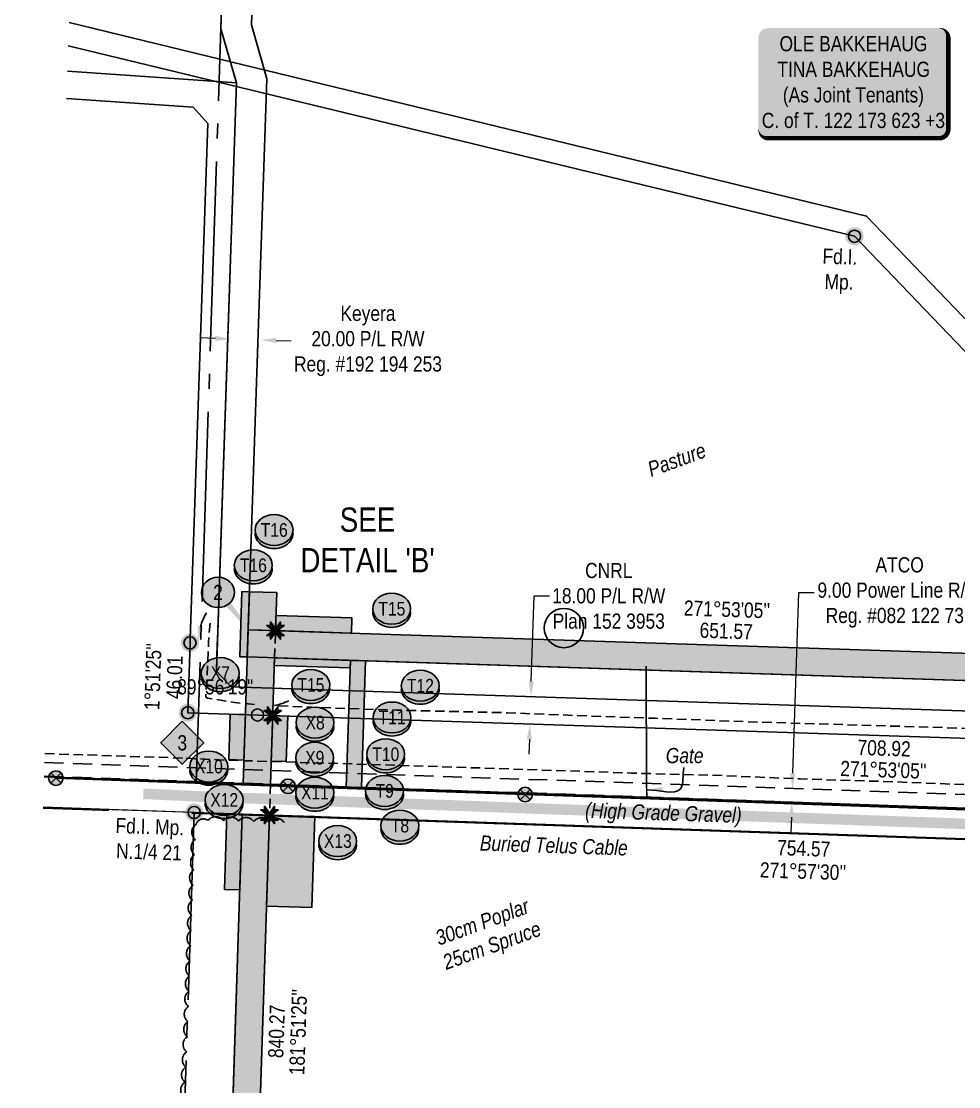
# Model space of a CAD drawing. Extents: x 350042 to 357443, y 6133812 to 6137998.
# Drawn here: x 352732 to 353350, y 6135457 to 6136158 of the extents above; entities that cross this region are included whole.
import ezdxf
from ezdxf.enums import TextEntityAlignment as Align

# ---------------------------------------------------------------- set-up
doc = ezdxf.new("R2010")
doc.units = 0
doc.header["$LTSCALE"] = 5
doc.header["$PDSIZE"] = 0.5
for name, pattern in [('0', [1, 1, 0]), ('foc-FLOWLINE', [3.75, 2.5, -1.25]), ('foc-QUARTERLINE', [33, 25, -3, 2, -3]), ('foc-TRAV', [1.875, 1.25, -0.625]), ('POWERLINE5', [7.8, 2.4, -0.6, 0.6, -0.6, 0.6, -0.6, 2.4]), ('UG_PIPE', [1.875, 1.25, -0.625])]:
    doc.linetypes.add(name, pattern=pattern)
doc.layers.get('Defpoints').update_dxf_attribs({"color": 9})
for name, color, linetype in [('AS-FENCE', 48, 'foc-FENCE'), ('AS-OWNER', 7, 'Continuous'), ('AS-PIPE-UG', 44, 'UG_PIPE'), ('AS-POWER', 104, 'foc-POWER'), ('AS-POWER-EXISTING', 72, 'POWERLINE5'), ('AS-ROADS', 254, 'Continuous'), ('AS-TELEPHONE-T', 224, 'Continuous'), ('AS-TELUS', 224, 'foc-TEL'), ('C-RW', 13, 'Continuous'), ('DETAIL-T', 7, 'Continuous'), ('F-EZE', 190, 'foc-FLOWLINE'), ('F-RW', 190, 'Continuous'), ('L-BD', 7, 'Continuous'), ('L-BD1', 253, 'Continuous'), ('L-MON', 1, 'Continuous'), ('L-MON-T', 1, 'Continuous'), ('L-SEC', 7, 'Continuous'), ('L-SECQ', 8, 'foc-QUARTERLINE'), ('P-BORE', 7, 'Continuous'), ('P-CROSSINGS', 250, 'Continuous'), ('P-ELEVATION', 7, 'Continuous'), ('P-IOP2', 10, 'Continuous'), ('P-IOP2-H', 21, 'Continuous'), ('P-IOP3', 10, 'Continuous'), ('P-IOP3-H', 21, 'Continuous'), ('P-LTO', 14, 'Continuous'), ('P-PROPOSED', 10, 'Continuous'), ('P-PROPOSED-H', 21, 'Continuous'), ('P-TEMP-BLUE2', 146, 'Continuous'), ('P-TEMP-BLUE3', 146, 'Continuous'), ('P-TRAV', 4, 'foc-TRAV'), ('T-BUSH', 110, '0'), ('T-BUSH-T', 110, 'Continuous')]:
    doc.layers.add(name, color=color, linetype=linetype)
for name, color, linetype, lineweight in [('C-RW-T', 13, 'Continuous', 9), ('F-RW-T', 190, 'Continuous', 9), ('T-TEXT', 48, 'Continuous', 18)]:
    doc.layers.add(name, color=color, linetype=linetype, lineweight=lineweight)
doc.layers.add('P-TEMP-BLUE-H2', color=7, linetype='Continuous', true_color=0x99e6ff)
doc.layers.add('P-TEMP-BLUE-H3', color=7, linetype='Continuous', true_color=0x99e6ff)
doc.styles.add('175L', font='ARIALN.TTF', dxfattribs={"height": 10})
doc.styles.add('80', font='ARIALN.TTF', dxfattribs={"height": 10})
doc.styles.add('80CG', font='ARIALN.TTF', dxfattribs={"height": 10})
doc.styles.add('80L', font='ARIALN.TTF', dxfattribs={"height": 10})
doc.styles.add('80LS', font='ARIALNI.TTF', dxfattribs={"height": 10})
doc.styles.add('Crossing', font='ARIALN.TTF', dxfattribs={"height": 10})
doc.styles.add('foc-LtypeFont', font='ARIALN.TTF', dxfattribs={"height": 7.35})
doc.linetypes.add('foc-FENCE', pattern='A,10,-1,["X",foc-LtypeFont,S=0.2,R=0,X=-0.625,Y=-0.75],-1.24', length=12.24)
doc.linetypes.add('foc-FENCE-NOLINE', pattern='A,0,-6,["X",foc-LtypeFont,S=0.2,R=0,X=-0.625,Y=-0.75],-6.24', length=12.24)
doc.linetypes.add('foc-POWER', pattern='A,6,-1,["P",foc-LtypeFont,S=0.2,R=0,X=-0.625,Y=-0.75],-1.24,4', length=12.24)
doc.linetypes.add('foc-TEL', pattern='A,2,-1,["T",foc-LtypeFont,S=0.2,R=0,X=-0.425,Y=-0.75],-1.24,8', length=12.24)
doc.dimstyles.new('Compass 5 000', dxfattribs={"dimscale": 5, "dimtxt": 9, "dimasz": 2, "dimexe": 0.2, "dimexo": 0.0625, "dimgap": 0.5, "dimtad": 0, "dimtih": 1, "dimtoh": 1, "dimzin": 0, "dimdsep": 46, "dimtxsty": '80CG', "dimcen": 0.1, "dimse1": 1, "dimse2": 1, "dimclrd": 256, "dimclrt": 256, "dimaunit": 1, "dimadec": 4, "dimazin": 0, "dimtfac": 0.06, "dimtofl": 0, "dimtmove": 0, "dimatfit": 1, "dimfxl": 0.2, "dimtolj": 1, "dimtzin": 0, "dimlwd": -1, "dimarcsym": 0})

# ---------------------------------------------------------------- blocks, each defined once
blk = doc.blocks.new('*D409')
at = {"layer": 'C-RW-T', "transparency": 16777216}
for p, q in [((353068.22, 6135723.58), (353070.15, 6135779.96)), ((353070.15, 6135779.96), (353080.15, 6135779.96)), ((353066.92, 6135685.61), (353066.58, 6135675.61))]:
    blk.add_line(p, q, dxfattribs=at)
for points in [[(353066.56, 6135723.64), (353069.89, 6135723.52), (353067.88, 6135713.59)], [(353065.26, 6135685.66), (353068.59, 6135685.55), (353067.27, 6135695.6)]]:
    blk.add_solid(points, dxfattribs=at)
at = {"layer": 'Defpoints', "color": 0, "transparency": 16777216}
for p in [(353057.94, 6135713.93), (353067.88, 6135713.59), (353057.33, 6135695.94)]:
    blk.add_point(p, dxfattribs=at)
at = {"layer": 'C-RW-T', "transparency": 16777216, "insert": (353119.23, 6135779.96), "char_height": 10, "attachment_point": 5, "style": '80CG'}
blk.add_mtext('\\A1;CNRL\\P18.00 P/L R/W\\PPlan 152 3953', dxfattribs=at)
blk = doc.blocks.new('*U414')
h = blk.add_hatch(color=59)
edge = h.paths.add_edge_path()
edge.add_line((-56.5, -37), (56.5, -37))
edge.add_arc((56.5, -31), 6, 270, 360)
edge.add_line((62.5, -31), (62.5, 29.5))
edge.add_arc((56.5, 29.5), 6, 0, 90)
edge.add_line((56.5, 35.5), (-56.5, 35.5))
edge.add_arc((-56.5, 29.5), 6, 90, 180)
edge.add_line((-62.5, 29.5), (-62.5, -31))
edge.add_arc((-56.5, -31), 6, 180, 270)
at = {"color": 1, "flags": 128}
blk.add_lwpolyline([(-56.5, -37, 3, 3, 0), (56.5, -37, 3, 3, 0.414214), (62.5, -31, 3, 3, 0), (62.5, 29.5, 3, 0, 0.414214), (56.5, 35.5, 0, 0, 0), (-56.5, 35.5, 0, 0, 0.414214), (-62.5, 29.5, 0, 0, 0), (-62.5, -31, 0, 3, 0.414214)], format="xyseb", close=True, dxfattribs=at)
blk.add_lwpolyline([(-34.16, -2.93, 0, 7.5, 0), (0, 0, 0, 0, 0)], format="xyseb", dxfattribs=at)
at = {"color": 1, "style": '80'}
blk.add_attdef('ENTER_TEXT_001', (-35.99, -5), '', height=10, dxfattribs=at)
blk = doc.blocks.new('*D417')
at = {"layer": 'Defpoints', "color": 0, "transparency": 16777216}
for p in [(352890.13, 6135948.58), (352865.8, 6135821.69), (352885.79, 6135821.01)]:
    blk.add_point(p, dxfattribs=at)
at = {"layer": 'F-RW-T', "transparency": 16777216}
for p, q in [((352860.16, 6135949.6), (352850.16, 6135949.94)), ((352900.13, 6135948.24), (352910.12, 6135947.9))]:
    blk.add_line(p, q, dxfattribs=at)
for points in [[(352860.21, 6135951.26), (352860.1, 6135947.93), (352870.15, 6135949.26)], [(352900.18, 6135949.9), (352900.07, 6135946.57), (352890.13, 6135948.58)]]:
    blk.add_solid(points, dxfattribs=at)
at = {"layer": 'F-RW-T', "transparency": 16777216, "insert": (352960.64, 6135947.9), "char_height": 10, "attachment_point": 5, "style": '80CG'}
blk.add_mtext('\\A1;Keyera\\P20.00 P/L R/W\\PReg. #192 194 253', dxfattribs=at)
blk = doc.blocks.new('*D433')
at = {"layer": 'Defpoints', "color": 0, "transparency": 16777216}
for p in [(353213.56, 6135654.07), (353240.12, 6135653.18), (353213.26, 6135645.09)]:
    blk.add_point(p, dxfattribs=at)
at = {"layer": 'F-RW-T', "transparency": 16777216}
for p, q in [((353240.46, 6135663.18), (353244.45, 6135782.25)), ((353244.45, 6135782.25), (353254.45, 6135782.25)), ((353239.49, 6135634.21), (353239.15, 6135624.21))]:
    blk.add_line(p, q, dxfattribs=at)
for points in [[(353238.79, 6135663.23), (353242.12, 6135663.12), (353240.12, 6135653.18)], [(353237.82, 6135634.26), (353241.15, 6135634.15), (353239.82, 6135644.2)]]:
    blk.add_solid(points, dxfattribs=at)
at = {"layer": 'F-RW-T', "transparency": 16777216, "insert": (353310.79, 6135782.25), "char_height": 10, "attachment_point": 5, "style": '80CG'}
blk.add_mtext('\\A1;ATCO\\P9.00 Power Line R/W\\PReg. #082 122 731', dxfattribs=at)
blk = doc.blocks.new('fdia')
at = {"color": 255, "const_width": 1}
blk.add_lwpolyline([(-0.5, 0, 1), (0.5, 0, 1)], format="xyb", close=True, dxfattribs=at)
blk = doc.blocks.new('Fdiaa')
blk.add_blockref('fdia', (0, 0))
blk = doc.blocks.new('fdib')
at = {"color": 1, "const_width": 1.6}
blk.add_lwpolyline([(-0.4, 0, 1), (0.4, 0, 1)], format="xyb", close=True, dxfattribs=at)
at = {"color": 1}
blk.add_circle((0, 0), 0.8, dxfattribs=at)
blk = doc.blocks.new('Fdibb')
blk.add_blockref('fdib', (0, 0))
blk = doc.blocks.new('fdicc')
for name in ['Fdibb', 'Fdiaa']:
    blk.add_blockref(name, (0, 0))
blk = doc.blocks.new('FDI')
blk.add_blockref('fdicc', (0, 0))
blk = doc.blocks.new('POWERPOLE')
h = blk.add_hatch(color=255)
edge = h.paths.add_edge_path()
edge.add_arc((0, 0), 0.96, 0, 360)
at = {"linetype": 'Continuous'}
for p, q in [((0.68, -0.68), (-0.68, 0.68)), ((-0.68, -0.68), (0.68, 0.68))]:
    blk.add_line(p, q, dxfattribs=at)
blk.add_circle((0, 0), 0.96, dxfattribs=at)
blk = doc.blocks.new('TEMP')
h = blk.add_hatch(color=255)
h.dxf.hatch_style = 1
h.paths.add_polyline_path([(0, 0.25), (-0.67, 1.15), (-0.67, 0.67), (-1.15, 0.67), (-0.25, 0), (-1.15, -0.67), (-0.67, -0.67), (-0.67, -1.15), (0, -0.25), (0.67, -1.15), (0.67, -0.67), (1.15, -0.67), (0.25, 0), (1.15, 0.67), (0.67, 0.67), (0.67, 1.15)])
h.paths.add_polyline_path([(0.57, 0.85), (0.57, 0.57), (0.85, 0.57), (0.08, 0), (0.85, -0.57), (0.57, -0.57), (0.57, -0.85), (0, -0.08), (-0.57, -0.85), (-0.57, -0.57), (-0.85, -0.57), (-0.08, 0), (-0.85, 0.57), (-0.57, 0.57), (-0.57, 0.85), (0, 0.08)], flags=16)
h = blk.add_hatch(color=1)
h.dxf.hatch_style = 1
h.paths.add_polyline_path([(0, 0.08), (-0.57, 0.85), (-0.57, 0.57), (-0.85, 0.57), (-0.08, 0), (-0.85, -0.57), (-0.57, -0.57), (-0.57, -0.85), (0, -0.08), (0.57, -0.85), (0.57, -0.57), (0.85, -0.57), (0.08, 0), (0.85, 0.57), (0.57, 0.57), (0.57, 0.85)])
at = {"color": 1}
for p, q in [((-0.08, 0), (0.08, 0)), ((0, 0.08), (0, -0.08))]:
    blk.add_line(p, q, dxfattribs=at)
at = {"color": 255, "flags": 128}
blk.add_lwpolyline([(-0.25, 0), (-1.15, 0.67), (-0.67, 0.67), (-0.67, 1.15), (0, 0.25), (0.67, 1.15), (0.67, 0.67), (1.15, 0.67), (0.25, 0), (1.15, -0.67), (0.67, -0.67), (0.67, -1.15), (0, -0.25), (-0.67, -1.15), (-0.67, -0.67), (-1.15, -0.67)], close=True, dxfattribs=at)
at = {"color": 1, "flags": 128}
blk.add_lwpolyline([(-0.08, 0), (-0.85, 0.57), (-0.57, 0.57), (-0.57, 0.85), (0, 0.08), (0.57, 0.85), (0.57, 0.57), (0.85, 0.57), (0.08, 0), (0.85, -0.57), (0.57, -0.57), (0.57, -0.85), (0, -0.08), (-0.57, -0.85), (-0.57, -0.57), (-0.85, -0.57)], close=True, dxfattribs=at)
blk = doc.blocks.new('30M BUFFER DISP')
h = blk.add_hatch(color=70)
h.dxf.hatch_style = 1
h.paths.add_polyline_path([(0, 14.14), (14.14, 0), (0, -14.14), (-14.14, 0)])
blk.add_lwpolyline([(0, 14.14), (14.14, 0), (0, -14.14), (-14.14, 0)], close=True)
at = {"color": 235, "style": '80L'}
blk.add_attdef('DISURBANCE', text='', height=10, dxfattribs=at).set_placement((0, 0), align=Align.MIDDLE_CENTER)
blk = doc.blocks.new('Well_proximity')
h = blk.add_hatch(color=191)
h.dxf.hatch_style = 1
edge = h.paths.add_edge_path()
edge.add_ellipse((0, 0), major_axis=(-12.5, 0), ratio=0.816297, start_angle=0, end_angle=360)
h = blk.add_hatch(color=250)
h.dxf.hatch_style = 1
edge = h.paths.add_edge_path()
edge.add_ellipse((0, -2.05), major_axis=(-12.5, 0), ratio=0.816297, start_angle=0, end_angle=180)
edge.add_line((12.5, -2.05), (12.5, 0))
edge.add_ellipse((0, 0), major_axis=(-12.5, 0), ratio=0.816297, start_angle=0, end_angle=180, ccw=False)
edge.add_line((-12.5, 0), (-12.5, -2.05))
at = {"color": 250}
blk.add_ellipse((0, 0), major_axis=(-12.5, 0), ratio=0.816297, dxfattribs=at)
blk.add_ellipse((0, -2.05), major_axis=(-12.5, 0), ratio=0.816297, start_param=0, end_param=3.141593, dxfattribs=at)
at = {"color": 250, "style": '80L'}
blk.add_attdef('CROSSING', text='', height=9, dxfattribs=at).set_placement((0.09, 0.02), align=Align.MIDDLE_CENTER)
blk = doc.blocks.new('xing2')
h = blk.add_hatch(color=50)
h.dxf.hatch_style = 1
edge = h.paths.add_edge_path()
edge.add_ellipse((0, 0), major_axis=(-12.5, 0), ratio=0.816297, start_angle=0, end_angle=360)
h = blk.add_hatch(color=250)
h.dxf.hatch_style = 1
edge = h.paths.add_edge_path()
edge.add_ellipse((0, -2.05), major_axis=(-12.5, 0), ratio=0.816297, start_angle=0, end_angle=180)
edge.add_line((12.5, -2.05), (12.5, 0))
edge.add_ellipse((0, 0), major_axis=(-12.5, 0), ratio=0.816297, start_angle=0, end_angle=180, ccw=False)
edge.add_line((-12.5, 0), (-12.5, -2.05))
at = {"color": 250}
blk.add_ellipse((0, 0), major_axis=(-12.5, 0), ratio=0.816297, dxfattribs=at)
blk.add_ellipse((0, -2.05), major_axis=(-12.5, 0), ratio=0.816297, start_param=0, end_param=3.141593, dxfattribs=at)
at = {"color": 250, "style": 'Crossing'}
blk.add_attdef('CROSSING', text='', height=9, dxfattribs=at).set_placement((0.09, 0.02), align=Align.MIDDLE_CENTER)
at = {"color": 250, "style": 'Crossing', "flags": 1}
for tag, p in [('OWNER', (0.09, -12.49)), ('DESCRIPTION', (0.09, -25.77)), ('LOCATION', (0.09, -39.3)), ('DWG_REF', (0.09, -52.84))]:
    blk.add_attdef(tag, text='', height=9, dxfattribs=at).set_placement(p, align=Align.MIDDLE_CENTER)
blk = doc.blocks.new('*U478')
at = {"layer": 'P-ELEVATION'}
h = blk.add_hatch(color=111, dxfattribs=at)
h.dxf.hatch_style = 1
edge = h.paths.add_edge_path()
edge.add_ellipse((0, 0), major_axis=(-10.94, 0), ratio=0.913794, start_angle=0, end_angle=360)
at = {"layer": 'P-ELEVATION', "color": 7, "flags": 128}
blk.add_lwpolyline([(0, 0, 5, 0, 0), (28.59, -33.84, 0, 0, 0)], format="xyseb", dxfattribs=at)
at = {"layer": 'P-ELEVATION', "color": 7}
blk.add_ellipse((0, 0), major_axis=(-10.94, 0), ratio=0.913794, dxfattribs=at)
at = {"layer": 'P-ELEVATION', "style": '80'}
blk.add_attdef('BEND', text='', height=10, dxfattribs=at).set_placement((0, 0), align=Align.MIDDLE_CENTER)
blk = doc.blocks.new('*D481')
at = {"layer": 'Defpoints', "transparency": 16777216}
for start, end in [(150.53064, 164.3227), (281.84553, 295.63759)]:
    blk.add_arc((352890.46, 6135748.43), 41.64, start, end, dxfattribs=at)
at = {"layer": 'Defpoints', "color": 0, "transparency": 16777216}
for p in [(352890.46, 6135748.43), (352890.46, 6135748.43), (352853.73, 6135728.82), (353653.46, 6135723.32), (352886.64, 6135635.94)]:
    blk.add_point(p, dxfattribs=at)
at = {"layer": 'Defpoints', "transparency": 16777216}
for points in [[(352852.01, 6135759.43), (352848.72, 6135759.94), (352848.84, 6135749.8)], [(352899.15, 6135706.02), (352898.87, 6135709.34), (352889.05, 6135706.82)]]:
    blk.add_solid(points, dxfattribs=at)
at = {"layer": 'Defpoints', "transparency": 16777216, "insert": (352860.05, 6135719.99), "char_height": 10, "attachment_point": 5, "style": '80CG'}
blk.add_mtext('\\A1;89°56\'19"', dxfattribs=at)

msp = doc.modelspace()

# ---------------------------------------------------------------- hatches: boundary and pattern name
at = {"layer": 'P-IOP2-H'}
h = msp.add_hatch(color=256, dxfattribs=at)
h.dxf.hatch_style = 1
h.paths.add_polyline_path([(352896.43, 6135655.738), (352899.133, 6135739.147), (353653.167, 6135714.327), (353653.76, 6135732.313), (352881.73, 6135757.724), (352878.445, 6135656.353)])
at = {"layer": 'P-IOP3-H'}
h = msp.add_hatch(color=256, dxfattribs=at)
h.dxf.hatch_style = 1
h.paths.add_polyline_path([(352869.727, 6134831.867), (352895.778, 6135635.633), (352877.793, 6135636.249), (352851.742, 6134832.481)])
at = {"layer": 'P-PROPOSED-H'}
h = msp.add_hatch(color=256, dxfattribs=at)
h.dxf.hatch_style = 1
h.paths.add_polyline_path([(352896.43, 6135655.738), (352899.133, 6135739.147), (353653.167, 6135714.327), (353653.76, 6135732.313), (352881.73, 6135757.724), (352878.445, 6135656.353)])
h = msp.add_hatch(color=256, dxfattribs=at)
h.dxf.hatch_style = 1
h.paths.add_polyline_path([(352877.793, 6135636.249), (352851.163, 6134814.621), (352233.4, 6134835.624), (352231.183, 6134770.669), (352249.168, 6134770.057), (352250.771, 6134817.028), (352868.565, 6134796.024), (352895.778, 6135635.633)])
at = {"layer": 'P-TEMP-BLUE-H2'}
h = msp.add_hatch(color=256, dxfattribs=at)
h.dxf.hatch_style = 1
h.paths.add_polyline_path([(352876.167, 6135739.908), (352877.627, 6135782.867), (352882.623, 6135782.702), (352881.163, 6135739.738)])
h = msp.add_hatch(color=256, dxfattribs=at)
h.dxf.hatch_style = 1
h.paths.add_polyline_path([(352881.774, 6135757.723), (352882.623, 6135782.702), (352900.579, 6135782.111), (352899.76, 6135757.131)])
h = msp.add_hatch(color=256, dxfattribs=at)
h.dxf.hatch_style = 1
h.paths.add_polyline_path([(352949.701, 6135755.487), (352899.73, 6135757.132), (352900.07, 6135767.124), (352950.03, 6135765.479)])
h = msp.add_hatch(color=256, dxfattribs=at)
h.dxf.hatch_style = 1
h.paths.add_polyline_path([(352948.944, 6135732.506), (352898.971, 6135734.15), (352899.133, 6135739.147), (352949.109, 6135737.502)])
h = msp.add_hatch(color=256, dxfattribs=at)
h.dxf.hatch_style = 1
h.paths.add_polyline_path([(352946.361, 6135654.03), (352949.109, 6135737.502), (352959.101, 6135737.173), (352956.353, 6135653.688)])
h = msp.add_hatch(color=256, dxfattribs=at)
h.dxf.hatch_style = 1
h.paths.add_polyline_path([(352868.906, 6135672.122), (352869.925, 6135702.097), (352879.917, 6135701.768), (352878.945, 6135671.781)])
h = msp.add_hatch(color=256, dxfattribs=at)
h.dxf.hatch_style = 1
h.paths.add_polyline_path([(352896.931, 6135671.2), (352897.902, 6135701.176), (352907.894, 6135700.847), (352906.875, 6135670.862)])
at = {"layer": 'P-TEMP-BLUE-H3'}
h = msp.add_hatch(color=256, dxfattribs=at)
h.dxf.hatch_style = 1
h.paths.add_polyline_path([(352876.174, 6135586.288), (352877.793, 6135636.249), (352867.802, 6135636.59), (352866.147, 6135586.625)])
h = msp.add_hatch(color=256, dxfattribs=at)
h.dxf.hatch_style = 1
h.paths.add_polyline_path([(352923.768, 6135574.653), (352925.753, 6135634.608), (352895.778, 6135635.633), (352893.835, 6135575.68)])

# ---------------------------------------------------------------- linework, layer by layer
at = {"layer": 'AS-FENCE', "flags": 128}
msp.add_lwpolyline([(353143.844, 6135733.701), (353144.132, 6135656.705)], dxfattribs=at)
at = {"layer": 'AS-FENCE', "linetype": 'foc-FENCE-NOLINE', "flags": 128}
msp.add_lwpolyline([(352747.413, 6135660.887), (353144.329, 6135647.046), (353650.405, 6135629.95)], dxfattribs=at)
at = {"layer": 'AS-FENCE', "const_width": 1, "flags": 128}
msp.add_lwpolyline([(353144.038, 6135656.58), (353144.345, 6135647.338)], dxfattribs=at)
at = {"layer": 'AS-PIPE-UG', "flags": 128}
for points in [[(352885.878, 6135708.358), (352872.748, 6135709.848), (352859.614, 6135711.853), (352854.937, 6135712.709), (352853.942, 6135713.232), (352853.799, 6135714.014), (352854.102, 6135718.929), (352854.59, 6135726), (352855.683, 6135749.457), (352856.762, 6135763.533)], [(352901.748, 6135707.53), (352923.566, 6135706.568), (352979.709, 6135704.738), (353052.332, 6135702.977), (353105.067, 6135700.913), (353149.705, 6135699.337), (353220.1, 6135696.755), (353314.126, 6135693.988), (353403.445, 6135691.264), (353504.028, 6135687.678), (353558.173, 6135686.449), (353602.149, 6135685.338), (353637.654, 6135683.514), (353673.223, 6135684.127), (353684.708, 6135684.015), (353700.021, 6135684.04), (353706.265, 6135683.394), (353707.838, 6135682.618), (353708.771, 6135679.987), (353708.926, 6135674.701), (353709.386, 6135664.641), (353709.839, 6135648.887), (353710.286, 6135628.366)], [(352747.914, 6135676.096), (352840.945, 6135673.052)], [(352840.945, 6135673.052), (352865.955, 6135671.805), (352896.306, 6135670.867), (352953.304, 6135669.215), (353056.456, 6135665.929), (353134.219, 6135663.247), (353195.378, 6135661.569), (353245.345, 6135659.41), (353300.284, 6135657.748), (353363.676, 6135655.289), (353409.365, 6135654.22), (353479.872, 6135651.743), (353552.73, 6135646.87), (353585.392, 6135644.418), (353611.914, 6135642.731), (353634.055, 6135642.728)]]:
    msp.add_lwpolyline(points, dxfattribs=at)
at = {"layer": 'AS-POWER', "flags": 128}
msp.add_lwpolyline([(352755.111, 6135659.941), (352907.947, 6135654.508), (353064.175, 6135649.076), (353373.268, 6135638.449), (353525.458, 6135633.274), (353845.553, 6135622.701), (353998.13, 6135617.506), (354156.44, 6135612.174)], dxfattribs=at)
at = {"layer": 'AS-ROADS', "flags": 128}
msp.add_lwpolyline([(354597.77, 6135587.874, 6.998, 6.998, 0), (354157.564, 6135601.492, 6.998, 6.998, 0), (353997.154, 6135606.852, 6.998, 6.998, 0), (353850.622, 6135612.631, 6.998, 6.998, 0), (353681.356, 6135618.691, 6.998, 6.998, 0), (353534.98, 6135623.334, 6.998, 6.998, 0), (353062.268, 6135640.204, 6.998, 6.998, 0), (353015.32, 6135641.985, 6.998, 6.998, 0), (352945.023, 6135644.374, 6.998, 6.998, 0), (352900.764, 6135646.03, 6.998, 6.998, 0), (352869.484, 6135647.07, 6.998, 6.998, 0), (352854.169, 6135647.684, 6.998, 6.998, 0), (352812.716, 6135649.627, 0, 0, 0)], format="xyseb", dxfattribs=at)
at = {"layer": 'AS-TELUS', "flags": 128}
msp.add_lwpolyline([(352746.732, 6135640.226), (353670.318, 6135608.812)], dxfattribs=at)
at = {"layer": 'C-RW', "flags": 128}
for points in [[(353651.916, 6135676.381), (353651.895, 6135676.381), (353627.715, 6135677.154), (353289.068, 6136030.165), (352862.987, 6136133.514), (352763.772, 6136157.581)], [(352763.269, 6136142.3), (352862.304, 6136118.297), (353281.068, 6136016.842), (353621.108, 6135662.379), (353651.407, 6135661.393), (353651.407, 6135661.393)], [(352762.721, 6136125.673), (352874.012, 6136117.983), (352861.511, 6135750.987), (352861.423, 6135748.407), (352860.839, 6135730.405), (352870.505, 6135720.083), (353652.49, 6135694.344)], [(353651.898, 6135676.358), (352841.947, 6135703.018), (352843.437, 6135748.99), (352843.526, 6135751.6), (352855.094, 6136091.219), (352845.454, 6136101.918), (352762.128, 6136107.675)]]:
    msp.add_lwpolyline(points, dxfattribs=at)
at = {"layer": 'Defpoints', "color": 3}
msp.add_circle((353089.671, 6135758.817), 12.957, dxfattribs=at)
at = {"layer": 'F-EZE'}
for p, q in [((352747.718, 6135670.143), (353650.698, 6135638.958)), ((352747.421, 6135661.15), (353650.388, 6135629.966))]:
    msp.add_line(p, q, dxfattribs=at)
at = {"layer": 'F-RW', "flags": 128}
for points in [[(352877.044, 6136560.916), (352863.794, 6136153.525), (352874.012, 6136117.983), (352860.839, 6135730.405), (352870.505, 6135720.083), (353652.49, 6135694.344), (353652.508, 6135694.343)], [(352897.028, 6136560.266), (352883.881, 6136156.023), (352894.103, 6136120.467), (352881.163, 6135739.738), (353653.148, 6135714.328), (353653.172, 6135714.327)]]:
    msp.add_lwpolyline(points, dxfattribs=at)
at = {"layer": 'L-BD', "flags": 128}
msp.add_lwpolyline([(352843.437, 6135748.99), (352841.947, 6135703.018)], dxfattribs=at)
at = {"layer": 'L-SEC', "flags": 128}
for points in [[(352747.413, 6135660.887), (352846.932, 6135657.431), (353650.405, 6135629.95)], [(352746.751, 6135640.783), (352846.234, 6135637.328), (353649.717, 6135609.847)]]:
    msp.add_lwpolyline(points, dxfattribs=at)
at = {"layer": 'L-SECQ'}
msp.add_line((352877.192, 6136560.911), (352847.475, 6135657.331), dxfattribs=at)
at = {"layer": 'L-SECQ', "flags": 128}
msp.add_lwpolyline([(352793.012, 6134029.67), (352846.234, 6135637.328)], dxfattribs=at)
at = {"layer": 'P-IOP2', "flags": 128}
msp.add_lwpolyline([(352896.43, 6135655.738), (352899.133, 6135739.147), (353653.167, 6135714.327), (353653.76, 6135732.313), (352881.73, 6135757.724), (352878.445, 6135656.353)], close=True, dxfattribs=at)
at = {"layer": 'P-IOP3', "flags": 128}
msp.add_lwpolyline([(352869.727, 6134831.867), (352895.778, 6135635.633), (352877.793, 6135636.249), (352851.742, 6134832.481)], close=True, dxfattribs=at)
at = {"layer": 'P-LTO', "flags": 128}
msp.add_lwpolyline([(352896.43, 6135655.738), (352899.133, 6135739.147), (353653.167, 6135714.327), (353653.76, 6135732.313), (352881.73, 6135757.724), (352878.445, 6135656.353)], close=True, dxfattribs=at)
at = {"layer": 'P-PROPOSED', "flags": 128}
msp.add_lwpolyline([(352896.43, 6135655.738), (352899.133, 6135739.147), (353653.167, 6135714.327), (353653.76, 6135732.313), (352881.73, 6135757.724), (352878.445, 6135656.353)], close=True, dxfattribs=at)
at = {"layer": 'P-TEMP-BLUE2', "flags": 128}
for points in [[(352876.167, 6135739.908), (352877.627, 6135782.867), (352882.623, 6135782.702), (352881.163, 6135739.738)], [(352881.774, 6135757.723), (352882.623, 6135782.702), (352900.579, 6135782.111), (352899.76, 6135757.131)], [(352949.701, 6135755.487), (352899.73, 6135757.132), (352900.07, 6135767.124), (352950.03, 6135765.479)], [(352948.944, 6135732.506), (352898.971, 6135734.15), (352899.133, 6135739.147), (352949.109, 6135737.502)], [(352946.361, 6135654.03), (352949.109, 6135737.502), (352959.101, 6135737.173), (352956.353, 6135653.688)], [(352868.906, 6135672.122), (352869.925, 6135702.097), (352879.917, 6135701.768), (352878.945, 6135671.781)], [(352896.931, 6135671.2), (352897.902, 6135701.176), (352907.894, 6135700.847), (352906.875, 6135670.862)]]:
    msp.add_lwpolyline(points, close=True, dxfattribs=at)
at = {"layer": 'P-TEMP-BLUE3', "flags": 128}
for points in [[(352876.174, 6135586.288), (352877.793, 6135636.249), (352867.802, 6135636.59), (352866.147, 6135586.625)], [(352923.768, 6135574.653), (352925.753, 6135634.608), (352895.778, 6135635.633), (352893.835, 6135575.68)]]:
    msp.add_lwpolyline(points, close=True, dxfattribs=at)
at = {"layer": 'P-TRAV', "flags": 128}
for points in [[(352899.133, 6135739.147), (352899.716, 6135757.132)], [(352896.43, 6135655.738), (352895.778, 6135635.633)]]:
    msp.add_lwpolyline(points, dxfattribs=at)
at = {"layer": 'T-BUSH', "flags": 128}
msp.add_lwpolyline([(352905.373, 6135630.788, 0.5205671), (352895.379, 6135631.038, 0.5205671), (352885.384, 6135631.289, 0.5205671), (352875.39, 6135631.539, 0.5205671), (352865.396, 6135631.79, 0.5205671), (352855.401, 6135632.04, 0.5205671), (352847.439, 6135629.43, 0.5205671), (352846.963, 6135619.443, 0.5205671), (352846.487, 6135609.457, 0.5205671), (352846.011, 6135599.471, 0.5205671), (352845.536, 6135589.485, 0.5205671), (352845.06, 6135579.499, 0.5205671), (352844.612, 6135569.512, 0.5205671), (352844.249, 6135559.521, 0.5205671), (352843.886, 6135549.53, 0.5205671), (352843.523, 6135539.539, 0.5205671), (352843.16, 6135529.548, 0.5205671), (352842.797, 6135519.557, 0.5205671), (352842.434, 6135509.567, 0.5205671), (352842.071, 6135499.576, 0.5205671), (352841.708, 6135489.585, 0.5205671), (352841.275, 6135479.597, 0.5205671), (352840.726, 6135469.615, 0.5205671), (352840.178, 6135459.632, 0.5205671), (352839.63, 6135449.65, 0.5205671), (352839.082, 6135439.668, 0.5205671), (352838.534, 6135429.685, 0.5205671), (352837.986, 6135419.703, 0.5205671), (352837.744, 6135409.718, 0.5205671), (352838.144, 6135399.729, 0.5205671), (352836.249, 6135390.2, 0.5205671), (352830.645, 6135382.287, 0.5205671), (352822.282, 6135377.035, 0.5205671), (352812.344, 6135376.227, 0.5205671), (352802.347, 6135376.261, 0.5205671), (352792.399, 6135377.248, 0.5205671), (352782.452, 6135378.251, 0.5205671), (352767.657, 6135379.742, 0.5205671)], format="xyb", dxfattribs=at)

# ---------------------------------------------------------------- block references
at = {"layer": 'AS-OWNER'}
ref = msp.add_blockref('*U414', (353280.34, 6136118.428), dxfattribs=at)
ref.add_attrib('ENTER_TEXT_001', 'OLE BAKKEHAUG', (353231.697, 6136138.687), dxfattribs={"layer": '0', "color": 1, "height": 10, "style": '80'})
ref.add_attrib('ENTER_TEXT_002', 'TINA BAKKEHAUG', (353230.261, 6136121.843), dxfattribs={"layer": '0', "color": 1, "height": 10, "style": '80'})
ref.add_attrib('ENTER_TEXT_003', '(As Joint Tenants)', (353233.859, 6136105.006), dxfattribs={"layer": '0', "color": 1, "height": 10, "style": '80'})
ref.add_attrib('ENTER_TEXT_004', 'C. of T. 122 173 623 +3', (353219.985, 6136088.162), dxfattribs={"layer": '0', "color": 1, "height": 10, "style": '80'})
at = {"layer": 'AS-POWER-EXISTING', "xscale": 4.99999999999998, "yscale": 4.99999999999998, "zscale": 4.99999999999998}
for p in [(352755.111, 6135659.941), (352907.947, 6135654.508), (353064.175, 6135649.076)]:
    msp.add_blockref('POWERPOLE', p, dxfattribs=at)
at = {"layer": 'Defpoints', "xscale": 0.9997440000000001, "yscale": 0.9997440000000001, "zscale": 0.9997440000000001}
for p, values in [((352898.807, 6135823.363), {'CROSSING': 'T16'}), ((352976.267, 6135771.479), {'CROSSING': 'T15'})]:
    msp.add_blockref('xing2', p, dxfattribs=at).add_auto_attribs(values)
at = {"layer": 'DETAIL-T', "xscale": 0.9997440000000001, "yscale": 0.9997440000000001, "zscale": 0.9997440000000001}
msp.add_blockref('*U478', (352861.876, 6135782.27), dxfattribs=at).add_auto_attribs({'BEND': '2'})
at = {"layer": 'L-MON'}
for name, p, xscale, yscale, zscale in [('TEMP', (352899.716, 6135757.132), 4.998719999999982, 4.998719999999982, 4.998719999999982), ('FDI', (352843.437, 6135748.99), 4.99999999999998, 4.99999999999998, 4.99999999999998), ('FDI', (352841.947, 6135703.018), 4.99999999999998, 4.99999999999998, 4.99999999999998), ('FDI', (352887.897, 6135701.51), 4.99999999999998, 4.99999999999998, 4.99999999999998), ('TEMP', (352897.902, 6135701.176), 4.998719999999982, 4.998719999999982, 4.998719999999982), ('TEMP', (352895.778, 6135635.633), 4.998719999999982, 4.998719999999982, 4.998719999999982)]:
    msp.add_blockref(name, p, dxfattribs=dict(at, xscale=xscale, yscale=yscale, zscale=zscale))
at = {"layer": 'P-BORE', "xscale": 0.9997440000000001, "yscale": 0.9997440000000001, "zscale": 0.9997440000000001}
msp.add_blockref('30M BUFFER DISP', (352838.33, 6135683.226), dxfattribs=at).add_auto_attribs({'DISURBANCE': '3'})
at = {"layer": 'P-CROSSINGS', "xscale": 0.9997440000000001, "yscale": 0.9997440000000001, "zscale": 0.9997440000000001}
for name, p, values in [('Well_proximity', (352885.105, 6135800.126), {'CROSSING': 'T16'}), ('xing2', (352863.328, 6135729.086), {'CROSSING': 'X7'}), ('Well_proximity', (352922.991, 6135721.292), {'CROSSING': 'T15'}), ('Well_proximity', (352995.082, 6135720.806), {'CROSSING': 'T12'}), ('xing2', (352925.771, 6135696.481), {'CROSSING': 'X8'}), ('Well_proximity', (352976.474, 6135699.875), {'CROSSING': 'T11'}), ('xing2', (352925.527, 6135673.339), {'CROSSING': 'X9'}), ('Well_proximity', (352972.295, 6135675.646), {'CROSSING': 'T10'}), ('xing2', (352855.79, 6135667.553), {'CROSSING': 'X10'}), ('Well_proximity', (352971.579, 6135651.545), {'CROSSING': 'T9'}), ('xing2', (352865.885, 6135645.527), {'CROSSING': 'X12'}), ('xing2', (352925.629, 6135650.366), {'CROSSING': 'X11'}), ('Well_proximity', (352981.646, 6135628.652), {'CROSSING': 'T8'}), ('xing2', (352940.704, 6135618.462), {'CROSSING': 'X13'})]:
    msp.add_blockref(name, p, dxfattribs=at).add_auto_attribs(values)

# ---------------------------------------------------------------- texts
at = {"layer": 'DETAIL-T', "color": 3, "insert": (352960.354, 6135816.864), "char_height": 15.9959, "width": 105.46917, "attachment_point": 5, "style": '80CG'}
msp.add_mtext("SEE\\PDETAIL 'B'", dxfattribs=at)
at = {"layer": 'L-BD', "style": '80L'}
for s, height, p in [('754.57', 9.9974, (353247.634, 6135613.596)), ("271°57'30''", 9.99744, (353247.121, 6135598.609))]:
    msp.add_text(s, height=height, rotation=358.0411, dxfattribs=at).set_placement(p, align=Align.MIDDLE)
at = {"layer": 'L-BD1', "style": '80L'}
for s, height, rotation, p in [("271°53'05''", 9.99744, 358.1148, (353197.066, 6135771.102)), ('651.57', 9.9974, 358.1148, (353196.598, 6135756.863)), ("1°51'25''", 9.9974, 88.1436, (352818.961, 6135726.773)), ('46.01', 9.9974, 88.1436, (352833.199, 6135726.312)), ('708.92', 9.9974, 358.1148, (353300.574, 6135679.672)), ("271°53'05''", 9.99744, 358.1148, (353300.105, 6135665.433)), ("181°51'25''", 9.99744, 88.1039, (352914.653, 6135492.622)), ('840.27', 9.9974, 88.1039, (352900.415, 6135493.094))]:
    msp.add_text(s, height=height, rotation=rotation, dxfattribs=at).set_placement(p, align=Align.MIDDLE)
at = {"layer": 'T-BUSH-T', "insert": (352988.341, 6135553.232), "char_height": 9.99744, "attachment_point": 1, "rotation": 20, "style": '175L'}
msp.add_mtext_dynamic_manual_height_columns('\\pi16.623;{\\fArial Narrow|b0|i1|c0|p34;30cm Poplar\\P\\pi15.696;25cm Spruce}', width=97.90953, gutter_width=49.987, heights=[0], dxfattribs=at)
at = {"layer": 'T-TEXT', "style": '80LS'}
for s, height, rotation, p in [('Pasture', 9.9974, 20, (353163.993, 6135869.697)), ('(High Grade Gravel)', 9.99744, 358.15164, (353155.239, 6135637.102))]:
    msp.add_text(s, height=height, rotation=rotation, dxfattribs=at).set_placement(p, align=Align.MIDDLE_CENTER)
msp.add_text('Gate', height=9.9975, dxfattribs=at).set_placement((353169.225, 6135674.798), align=Align.MIDDLE_CENTER)

# ---------------------------------------------------------------- dimensions: what is measured, and where the dimension line sits
at = {"layer": 'C-RW-T'}
dim = msp.add_linear_dim(base=(353067.88, 6135713.586), p1=(353057.33, 6135695.941), p2=(353057.944, 6135713.926), angle=88.044878, text='CNRL\\P18.00 P/L R/W\\PPlan 152 3953', dimstyle='Compass 5 000', dxfattribs=at)
dim.commit()
dim.dimension.update_dxf_attribs({"geometry": '*D409', "text_midpoint": (353119.231, 6135779.957), "dimtype": 161})
at = {"layer": 'F-RW-T', "color": 3}
for base, p1, p2, angle, text, picture, middle in [((352890.133, 6135948.576), (352865.805, 6135821.692), (352885.788, 6135821.012), 358.049078, 'Keyera\\P20.00 P/L R/W\\PReg. #192 194 253', '*D417', (352960.64, 6135947.895)), ((353240.122, 6135653.181), (353213.262, 6135645.093), (353213.563, 6135654.071), 88.07964, 'ATCO\\P9.00 Power Line R/W\\PReg. #082 122 731', '*D433', (353310.79, 6135782.251))]:
    dim = msp.add_linear_dim(base=base, p1=p1, p2=p2, angle=angle, text=text, dimstyle='Compass 5 000', dxfattribs=at)
    dim.commit()
    dim.dimension.update_dxf_attribs({"geometry": picture, "text_midpoint": middle, "dimtype": 161})

# ---------------------------------------------------------------- leaders
at = {"layer": 'T-TEXT', "path_type": 1}
msp.add_leader([(353144.763, 6135652.2), (353166.433, 6135652.806), (353168.593, 6135666.901)], dimstyle='Compass 5 000', override={"dimgap": 0.5, "dimtad": 0}, dxfattribs=at)

# ---------------------------------------------------------------- next in the draw order: texts
at = {"layer": 'AS-TELEPHONE-T', "insert": (353034.546, 6135622.279), "char_height": 10, "attachment_point": 1, "rotation": 358.022047, "style": '80L', "bg_fill": 3, "box_fill_scale": 1.15, "bg_fill_color": 256, "bg_fill_true_color": 256, "bg_fill_transparency": 0}
msp.add_mtext_dynamic_manual_height_columns('{\\fArial Narrow|b0|i1|c0|p34;Buried Telus Cable}', width=102.69669, gutter_width=49.987, heights=[0], dxfattribs=at)
at = {"layer": 'L-MON-T', "insert": (353271.634, 6136008.472), "char_height": 9.99404, "width": 22.03093, "attachment_point": 2, "rotation": 358.113669, "style": '80LS', "bg_fill": 3, "box_fill_scale": 1.15, "bg_fill_color": 256, "bg_fill_true_color": 256, "bg_fill_transparency": 0}
msp.add_mtext('{\\fArial Narrow|b0|i0|c0|p34;Fd.I.\\PMp.}', dxfattribs=at)
at = {"layer": 'L-MON-T', "insert": (352817.156, 6135633.004), "char_height": 9.99404, "width": 44.30278, "attachment_point": 2, "rotation": 358.113669, "style": '80LS', "bg_fill": 2}
msp.add_mtext('{\\fArial Narrow|b0|i0|c0|p34;Fd.I. Mp.\\PN.1/4 21}', dxfattribs=at)

# ---------------------------------------------------------------- next in the draw order: linework, layer by layer
at = {"layer": 'P-LTO', "flags": 128}
msp.add_lwpolyline([(352877.793, 6135636.249), (352851.163, 6134814.621), (352233.4, 6134835.624), (352231.183, 6134770.669), (352249.168, 6134770.057), (352250.771, 6134817.028), (352868.565, 6134796.024), (352895.778, 6135635.633)], close=True, dxfattribs=at)
at = {"layer": 'P-PROPOSED', "flags": 128}
msp.add_lwpolyline([(352877.793, 6135636.249), (352851.163, 6134814.621), (352233.4, 6134835.624), (352231.183, 6134770.669), (352249.168, 6134770.057), (352250.771, 6134817.028), (352868.565, 6134796.024), (352895.778, 6135635.633)], close=True, dxfattribs=at)

# ---------------------------------------------------------------- next in the draw order: block references
at = {"layer": 'L-MON', "xscale": 4.99999999999998, "yscale": 4.99999999999998, "zscale": 4.99999999999998}
for p in [(353281.068, 6136016.842), (352846.234, 6135637.328)]:
    msp.add_blockref('FDI', p, dxfattribs=at)

# ---------------------------------------------------------------- next in the draw order: dimensions: what is measured, and where the dimension line sits
at = {"layer": 'Defpoints'}
dim = msp.add_angular_dim_2l(base=(352853.7252, 6135728.8238), line1=((352890.4616, 6135748.4345), (352886.6384, 6135635.9441)), line2=((353653.4642, 6135723.3199), (352890.4616, 6135748.4345)), dimstyle='Compass 5 000', dxfattribs=at)
dim.commit()
dim.dimension.update_dxf_attribs({"geometry": '*D481', "text_midpoint": (352860.0475, 6135719.9894)})

doc.saveas('drawing.dxf')
